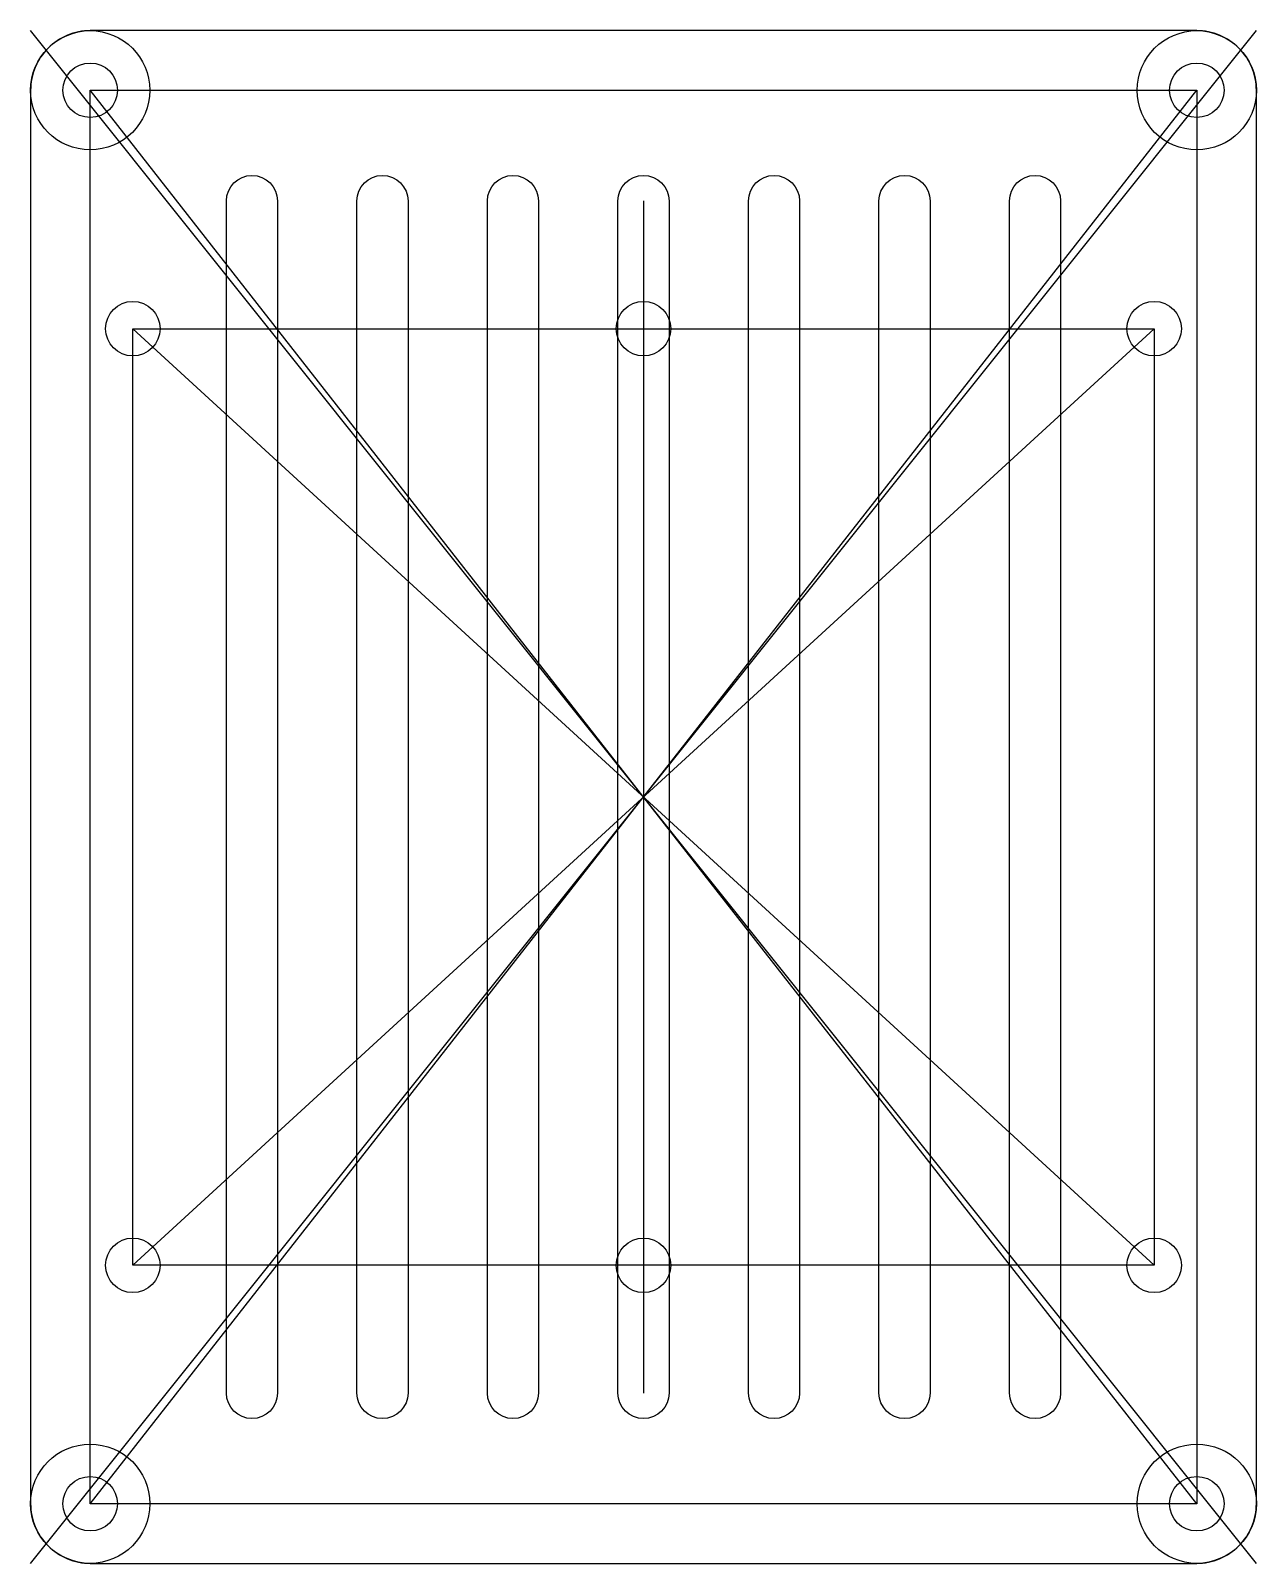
# Model space of a CAD drawing. Header units: millimetres. Extents: x -36 to 36, y -45 to 45.
import ezdxf

# ---------------------------------------------------------------- set-up
doc = ezdxf.new("R2010")
doc.units = ezdxf.units.MM
doc.layers.get('0').update_dxf_attribs({"linetype": 'CONTINUOUS'})

msp = doc.modelspace()

# ---------------------------------------------------------------- linework, layer by layer
for p, q in [((36, -45), (-36, 45)), ((-36, -45), (36, 45)), ((-32.5, -41.5), (-32.5, 41.5)), ((-32.5, 41.5), (32.5, 41.5)), ((32.5, -41.5), (-32.5, 41.5)), ((-32.5, -41.5), (32.5, 41.5)), ((32.5, 41.5), (32.5, -41.5)), ((0, 35), (0, -35)), ((-30, -27.5), (-30, 27.5)), ((-30, 27.5), (30, 27.5)), ((30, -27.5), (-30, 27.5)), ((-30, -27.5), (30, 27.5)), ((30, 27.5), (30, -27.5)), ((30, -27.5), (-30, -27.5)), ((32.5, -41.5), (-32.5, -41.5))]:
    msp.add_line(p, q)
for points in [[(-32.5, -45), (32.5, -45, 0.414214), (36, -41.5), (36, 41.5, 0.414214), (32.5, 45), (-32.5, 45, 0.414214), (-36, 41.5), (-36, -41.5, 0.414214)], [(-24.5, -35), (-24.5, 35, -1), (-21.5, 35), (-21.5, -35, -1)], [(-16.833, -35), (-16.833, 35, -1), (-13.833, 35), (-13.833, -35, -1)], [(-9.167, -35), (-9.167, 35, -1), (-6.167, 35), (-6.167, -35, -1)], [(-1.5, -35), (-1.5, 35, -1), (1.5, 35), (1.5, -35, -1)], [(6.167, -35), (6.167, 35, -1), (9.167, 35), (9.167, -35, -1)], [(13.833, -35), (13.833, 35, -1), (16.833, 35), (16.833, -35, -1)], [(21.5, -35), (21.5, 35, -1), (24.5, 35), (24.5, -35, -1)]]:
    msp.add_lwpolyline(points, format="xyb", close=True)
for centre, radius in [((-32.5, 41.5), 3.5), ((32.5, 41.5), 3.5), ((-32.5, 41.5), 1.6), ((32.5, 41.5), 1.6), ((-30, 27.5), 1.6), ((0, 27.5), 1.6), ((30, 27.5), 1.6), ((-30, -27.5), 1.6), ((0, -27.5), 1.6), ((30, -27.5), 1.6), ((-32.5, -41.5), 3.5), ((32.5, -41.5), 3.5), ((-32.5, -41.5), 1.6), ((32.5, -41.5), 1.6)]:
    msp.add_circle(centre, radius)

doc.saveas('drawing.dxf')
